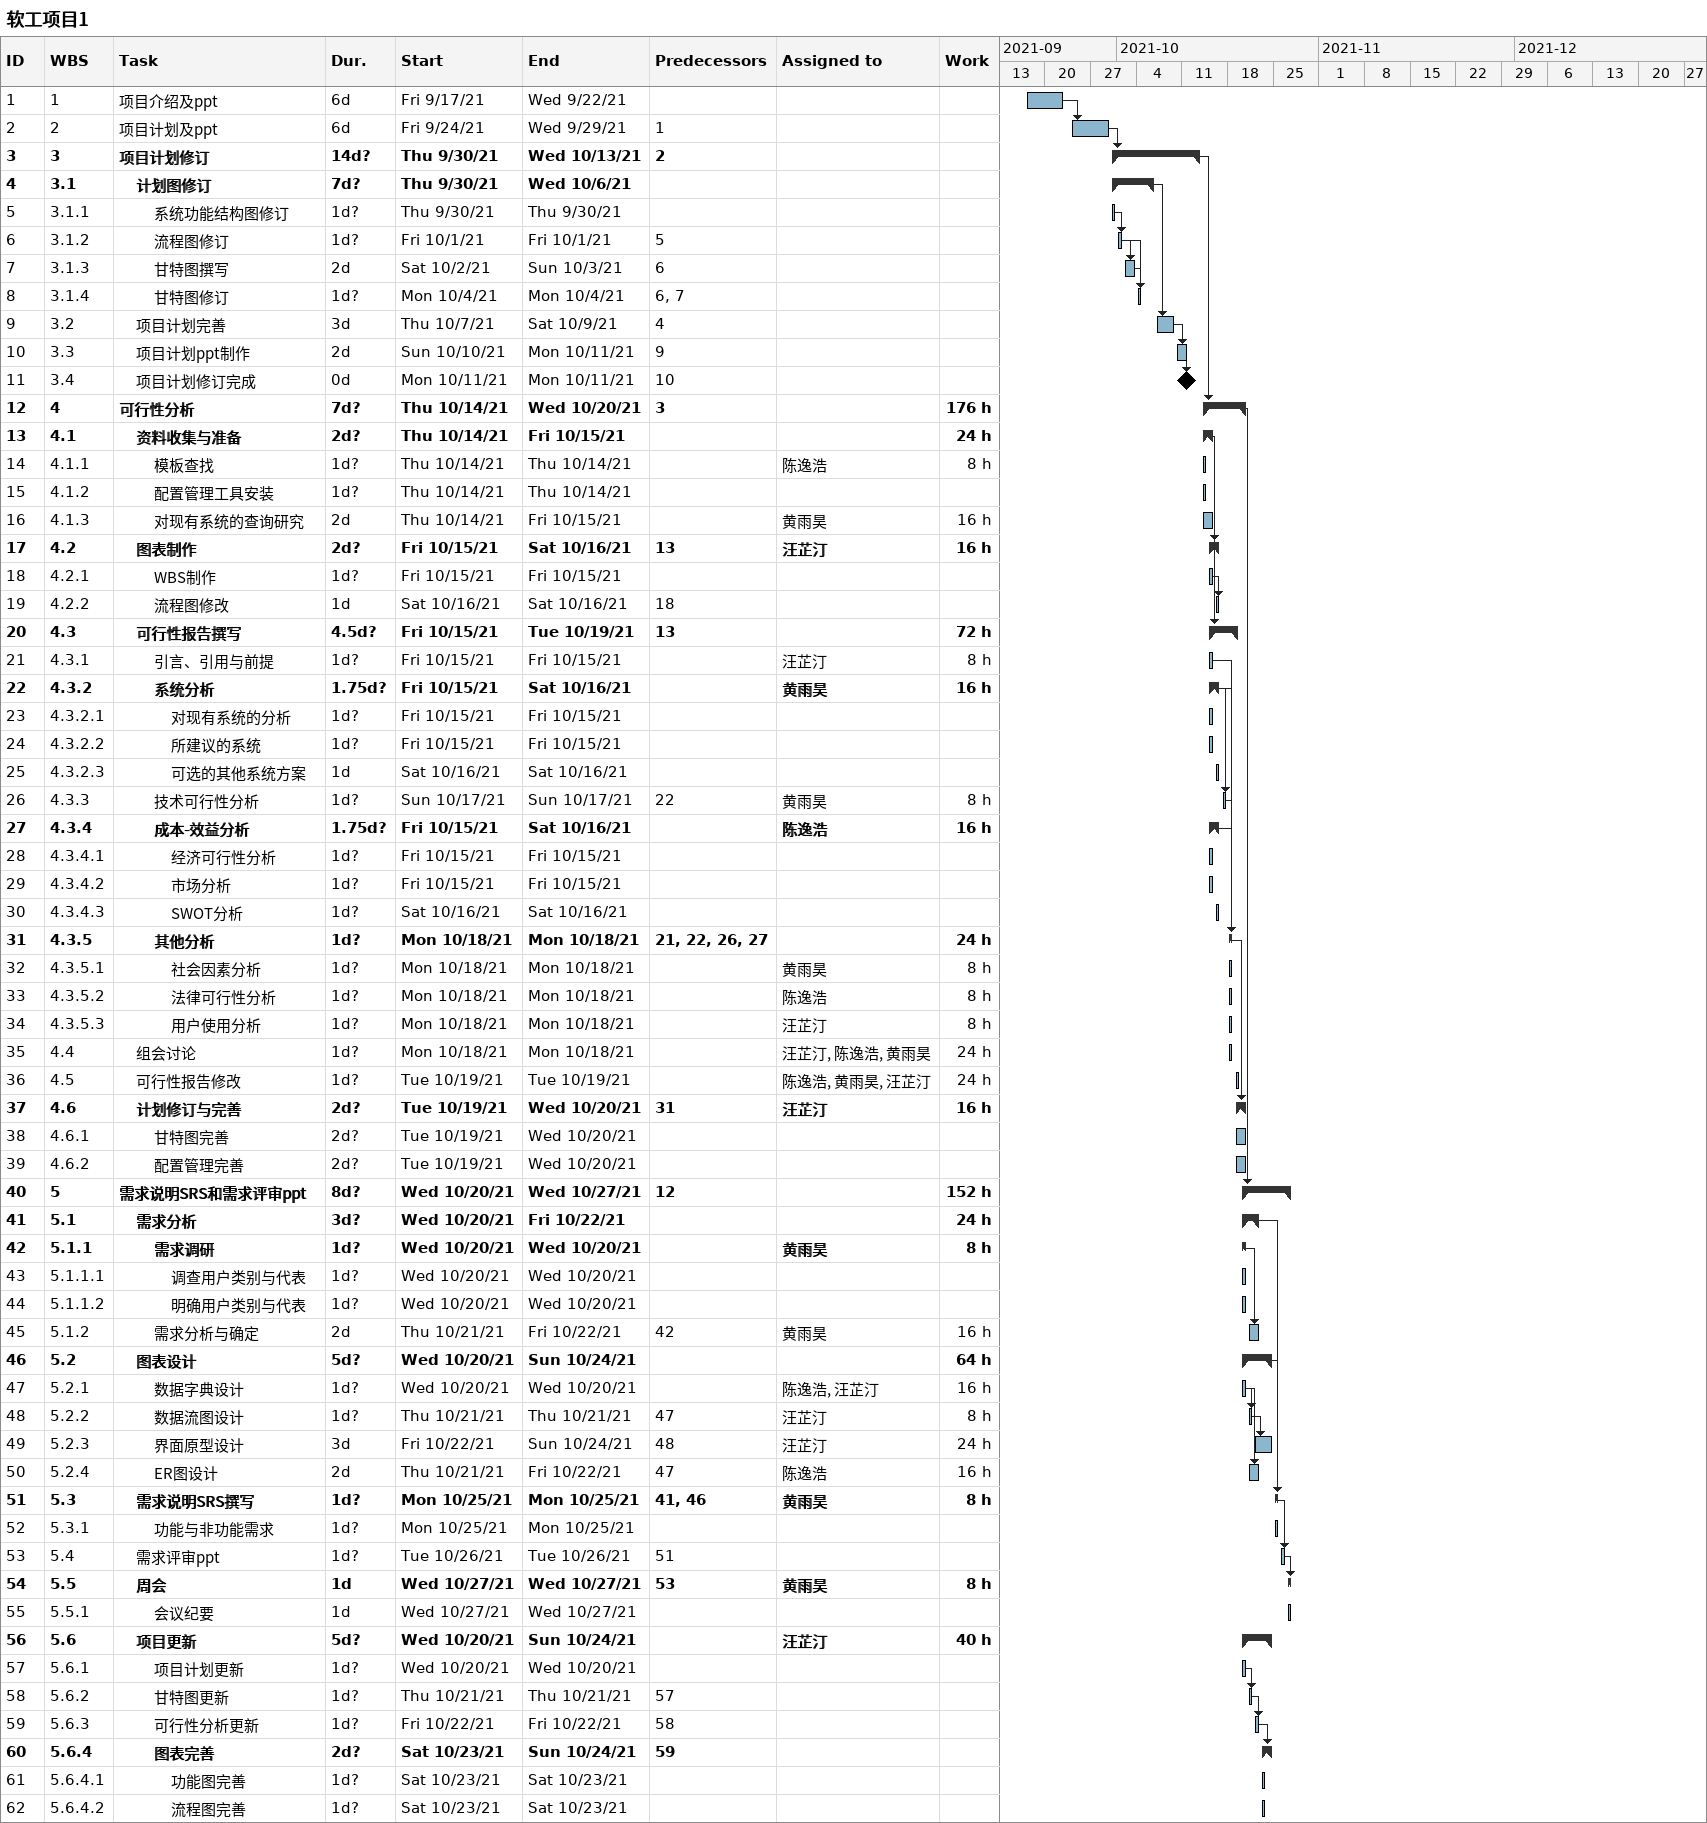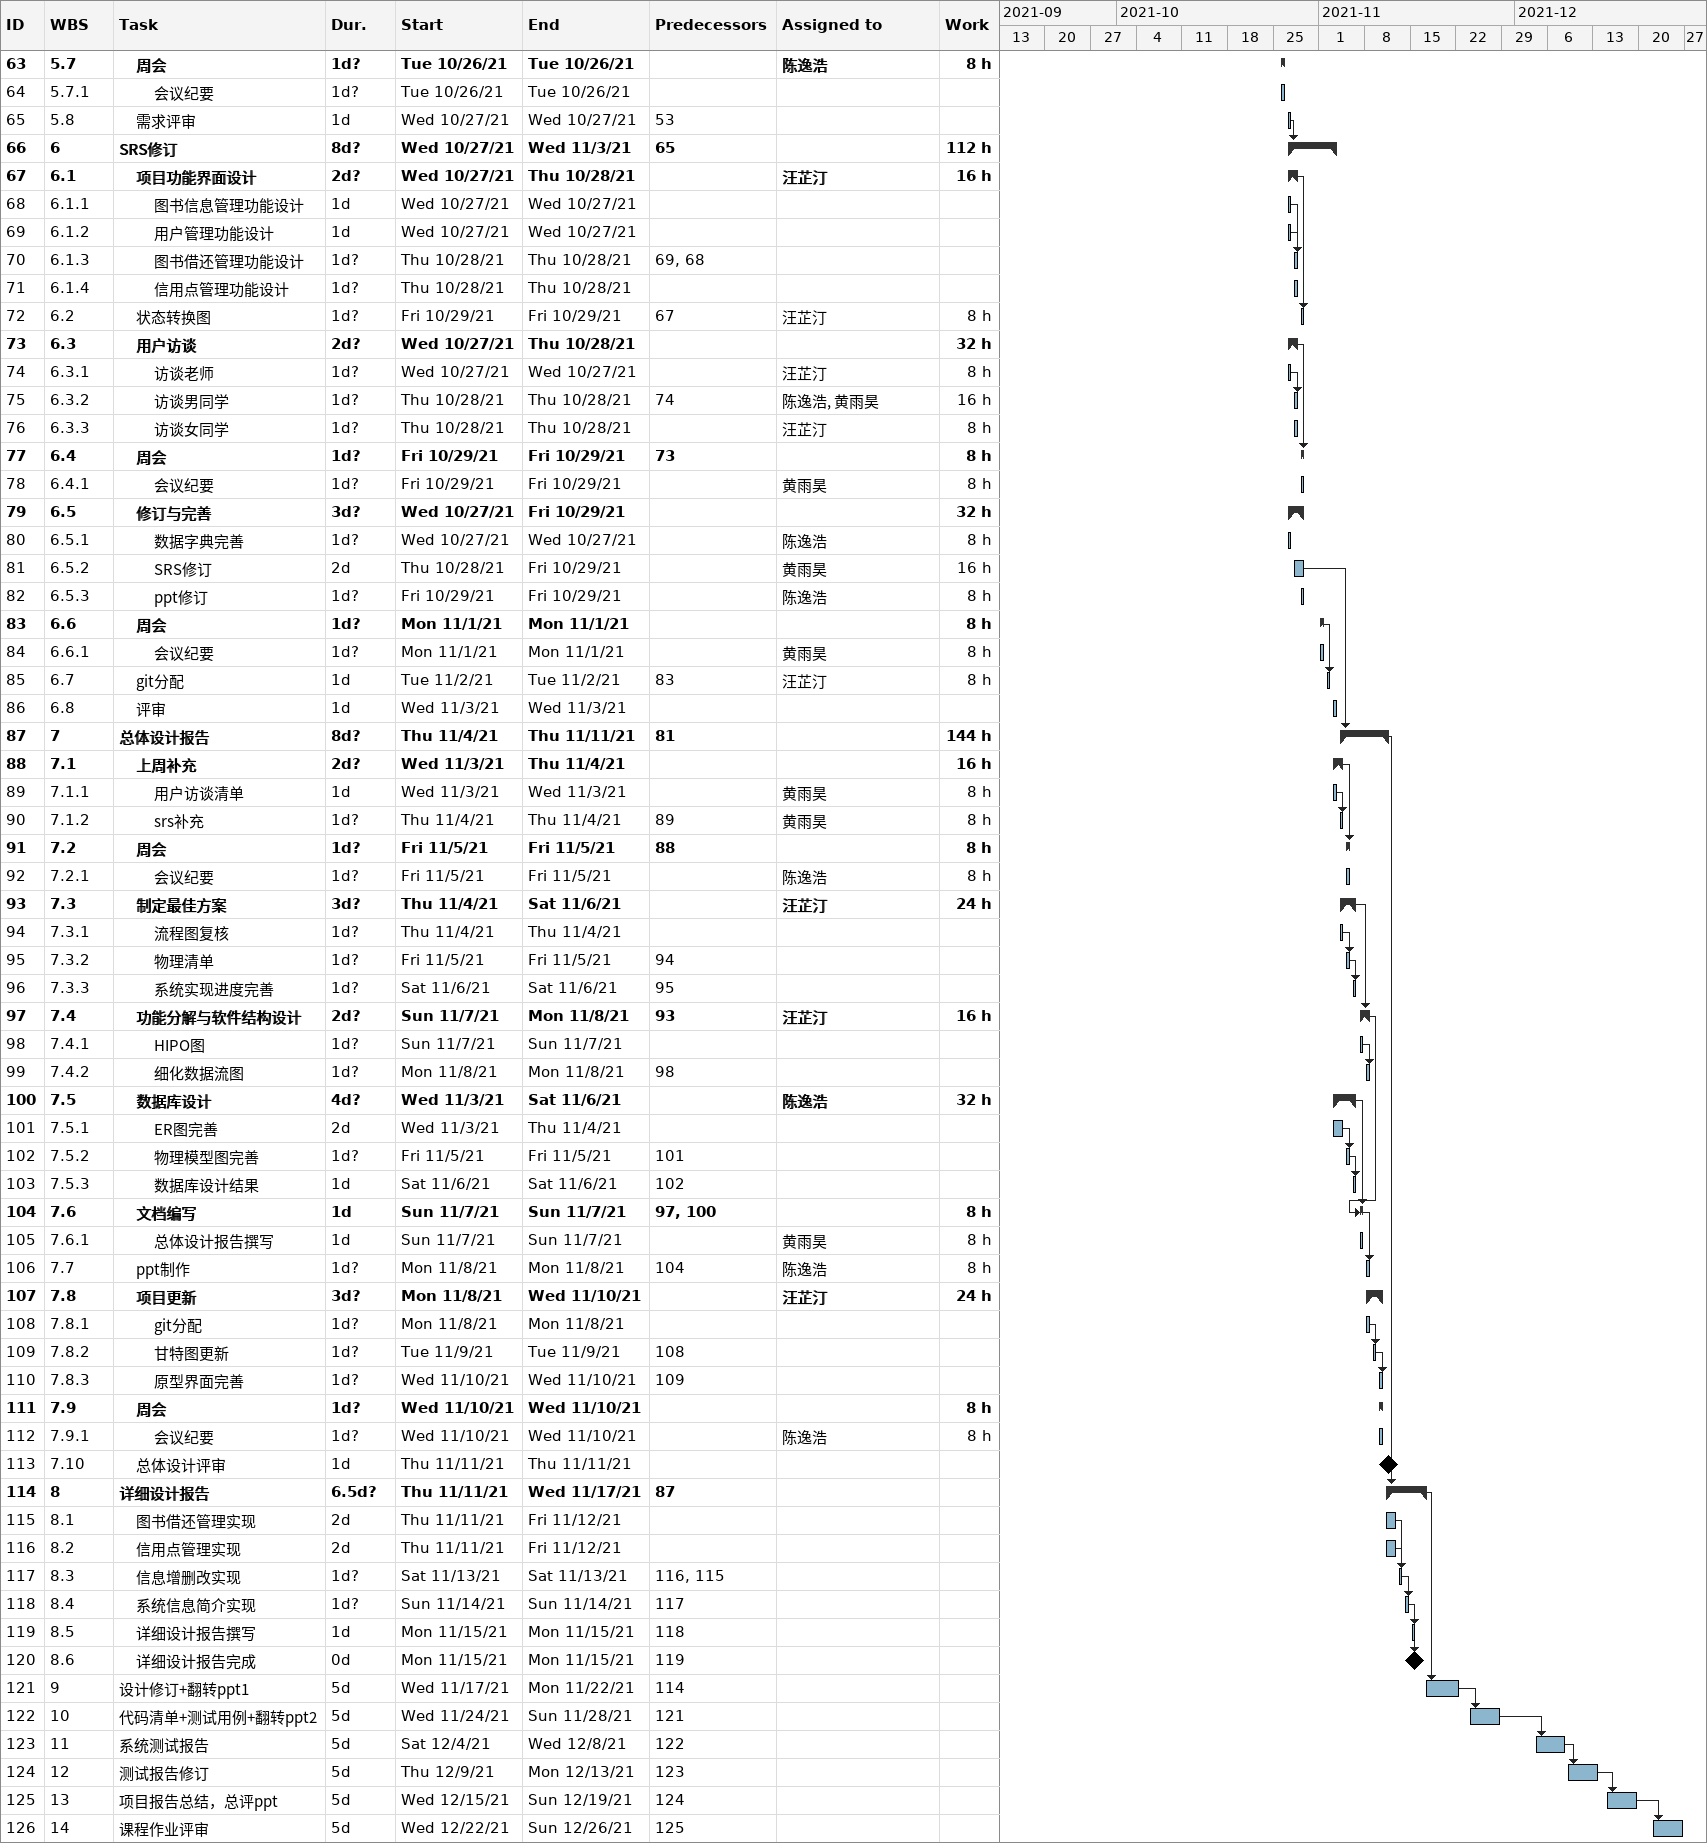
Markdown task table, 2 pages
软工项目1

| ID | WBS | Task | Duration | Start | Finish | Predecessors | Resources | Work (h) |
|---|---|---|---|---|---|---|---|---|
| 1 | 1 | 项目介绍及ppt | 6d | 2021-09-17 | 2021-09-22 |  |  |  |
| 2 | 2 | 项目计划及ppt | 6d | 2021-09-24 | 2021-09-29 | 1 |  |  |
| 3 | 3 | **项目计划修订** | 14d? | 2021-09-30 | 2021-10-13 | 2 |  |  |
| 4 | 3.1 | **计划图修订** | 7d? | 2021-09-30 | 2021-10-06 |  |  |  |
| 5 | 3.1.1 | 系统功能结构图修订 | 1d? | 2021-09-30 | 2021-09-30 |  |  |  |
| 6 | 3.1.2 | 流程图修订 | 1d? | 2021-10-01 | 2021-10-01 | 5 |  |  |
| 7 | 3.1.3 | 甘特图撰写 | 2d | 2021-10-02 | 2021-10-03 | 6 |  |  |
| 8 | 3.1.4 | 甘特图修订 | 1d? | 2021-10-04 | 2021-10-04 | 6, 7 |  |  |
| 9 | 3.2 | 项目计划完善 | 3d | 2021-10-07 | 2021-10-09 | 4 |  |  |
| 10 | 3.3 | 项目计划ppt制作 | 2d | 2021-10-10 | 2021-10-11 | 9 |  |  |
| 11 | 3.4 | 项目计划修订完成 | 0d | 2021-10-11 | 2021-10-11 | 10 |  |  |
| 12 | 4 | **可行性分析** | 7d? | 2021-10-14 | 2021-10-20 | 3 |  | 176 |
| 13 | 4.1 | **资料收集与准备** | 2d? | 2021-10-14 | 2021-10-15 |  |  | 24 |
| 14 | 4.1.1 | 模板查找 | 1d? | 2021-10-14 | 2021-10-14 |  | 陈逸浩 | 8 |
| 15 | 4.1.2 | 配置管理工具安装 | 1d? | 2021-10-14 | 2021-10-14 |  |  |  |
| 16 | 4.1.3 | 对现有系统的查询研究 | 2d | 2021-10-14 | 2021-10-15 |  | 黄雨昊 | 16 |
| 17 | 4.2 | **图表制作** | 2d? | 2021-10-15 | 2021-10-16 | 13 | 汪芷汀 | 16 |
| 18 | 4.2.1 | WBS制作 | 1d? | 2021-10-15 | 2021-10-15 |  |  |  |
| 19 | 4.2.2 | 流程图修改 | 1d | 2021-10-16 | 2021-10-16 | 18 |  |  |
| 20 | 4.3 | **可行性报告撰写** | 4.5d? | 2021-10-15 | 2021-10-19 | 13 |  | 72 |
| 21 | 4.3.1 | 引言、引用与前提 | 1d? | 2021-10-15 | 2021-10-15 |  | 汪芷汀 | 8 |
| 22 | 4.3.2 | **系统分析** | 1.75d? | 2021-10-15 | 2021-10-16 |  | 黄雨昊 | 16 |
| 23 | 4.3.2.1 | 对现有系统的分析 | 1d? | 2021-10-15 | 2021-10-15 |  |  |  |
| 24 | 4.3.2.2 | 所建议的系统 | 1d? | 2021-10-15 | 2021-10-15 |  |  |  |
| 25 | 4.3.2.3 | 可选的其他系统方案 | 1d | 2021-10-16 | 2021-10-16 |  |  |  |
| 26 | 4.3.3 | 技术可行性分析 | 1d? | 2021-10-17 | 2021-10-17 | 22 | 黄雨昊 | 8 |
| 27 | 4.3.4 | **成本-效益分析** | 1.75d? | 2021-10-15 | 2021-10-16 |  | 陈逸浩 | 16 |
| 28 | 4.3.4.1 | 经济可行性分析 | 1d? | 2021-10-15 | 2021-10-15 |  |  |  |
| 29 | 4.3.4.2 | 市场分析 | 1d? | 2021-10-15 | 2021-10-15 |  |  |  |
| 30 | 4.3.4.3 | SWOT分析 | 1d? | 2021-10-16 | 2021-10-16 |  |  |  |
| 31 | 4.3.5 | **其他分析** | 1d? | 2021-10-18 | 2021-10-18 | 21, 22, 26, 27 |  | 24 |
| 32 | 4.3.5.1 | 社会因素分析 | 1d? | 2021-10-18 | 2021-10-18 |  | 黄雨昊 | 8 |
| 33 | 4.3.5.2 | 法律可行性分析 | 1d? | 2021-10-18 | 2021-10-18 |  | 陈逸浩 | 8 |
| 34 | 4.3.5.3 | 用户使用分析 | 1d? | 2021-10-18 | 2021-10-18 |  | 汪芷汀 | 8 |
| 35 | 4.4 | 组会讨论 | 1d? | 2021-10-18 | 2021-10-18 |  | 汪芷汀, 陈逸浩, 黄雨昊 | 24 |
| 36 | 4.5 | 可行性报告修改 | 1d? | 2021-10-19 | 2021-10-19 |  | 陈逸浩, 黄雨昊, 汪芷汀 | 24 |
| 37 | 4.6 | **计划修订与完善** | 2d? | 2021-10-19 | 2021-10-20 | 31 | 汪芷汀 | 16 |
| 38 | 4.6.1 | 甘特图完善 | 2d? | 2021-10-19 | 2021-10-20 |  |  |  |
| 39 | 4.6.2 | 配置管理完善 | 2d? | 2021-10-19 | 2021-10-20 |  |  |  |
| 40 | 5 | **需求说明SRS和需求评审ppt** | 8d? | 2021-10-20 | 2021-10-27 | 12 |  | 152 |
| 41 | 5.1 | **需求分析** | 3d? | 2021-10-20 | 2021-10-22 |  |  | 24 |
| 42 | 5.1.1 | **需求调研** | 1d? | 2021-10-20 | 2021-10-20 |  | 黄雨昊 | 8 |
| 43 | 5.1.1.1 | 调查用户类别与代表 | 1d? | 2021-10-20 | 2021-10-20 |  |  |  |
| 44 | 5.1.1.2 | 明确用户类别与代表 | 1d? | 2021-10-20 | 2021-10-20 |  |  |  |
| 45 | 5.1.2 | 需求分析与确定 | 2d | 2021-10-21 | 2021-10-22 | 42 | 黄雨昊 | 16 |
| 46 | 5.2 | **图表设计** | 5d? | 2021-10-20 | 2021-10-24 |  |  | 64 |
| 47 | 5.2.1 | 数据字典设计 | 1d? | 2021-10-20 | 2021-10-20 |  | 陈逸浩, 汪芷汀 | 16 |
| 48 | 5.2.2 | 数据流图设计 | 1d? | 2021-10-21 | 2021-10-21 | 47 | 汪芷汀 | 8 |
| 49 | 5.2.3 | 界面原型设计 | 3d | 2021-10-22 | 2021-10-24 | 48 | 汪芷汀 | 24 |
| 50 | 5.2.4 | ER图设计 | 2d | 2021-10-21 | 2021-10-22 | 47 | 陈逸浩 | 16 |
| 51 | 5.3 | **需求说明SRS撰写** | 1d? | 2021-10-25 | 2021-10-25 | 41, 46 | 黄雨昊 | 8 |
| 52 | 5.3.1 | 功能与非功能需求 | 1d? | 2021-10-25 | 2021-10-25 |  |  |  |
| 53 | 5.4 | 需求评审ppt | 1d? | 2021-10-26 | 2021-10-26 | 51 |  |  |
| 54 | 5.5 | **周会** | 1d | 2021-10-27 | 2021-10-27 | 53 | 黄雨昊 | 8 |
| 55 | 5.5.1 | 会议纪要 | 1d | 2021-10-27 | 2021-10-27 |  |  |  |
| 56 | 5.6 | **项目更新** | 5d? | 2021-10-20 | 2021-10-24 |  | 汪芷汀 | 40 |
| 57 | 5.6.1 | 项目计划更新 | 1d? | 2021-10-20 | 2021-10-20 |  |  |  |
| 58 | 5.6.2 | 甘特图更新 | 1d? | 2021-10-21 | 2021-10-21 | 57 |  |  |
| 59 | 5.6.3 | 可行性分析更新 | 1d? | 2021-10-22 | 2021-10-22 | 58 |  |  |
| 60 | 5.6.4 | **图表完善** | 2d? | 2021-10-23 | 2021-10-24 | 59 |  |  |
| 61 | 5.6.4.1 | 功能图完善 | 1d? | 2021-10-23 | 2021-10-23 |  |  |  |
| 62 | 5.6.4.2 | 流程图完善 | 1d? | 2021-10-23 | 2021-10-23 |  |  |  |
| 63 | 5.7 | **周会** | 1d? | 2021-10-26 | 2021-10-26 |  | 陈逸浩 | 8 |
| 64 | 5.7.1 | 会议纪要 | 1d? | 2021-10-26 | 2021-10-26 |  |  |  |
| 65 | 5.8 | 需求评审 | 1d | 2021-10-27 | 2021-10-27 | 53 |  |  |
| 66 | 6 | **SRS修订** | 8d? | 2021-10-27 | 2021-11-03 | 65 |  | 112 |
| 67 | 6.1 | **项目功能界面设计** | 2d? | 2021-10-27 | 2021-10-28 |  | 汪芷汀 | 16 |
| 68 | 6.1.1 | 图书信息管理功能设计 | 1d | 2021-10-27 | 2021-10-27 |  |  |  |
| 69 | 6.1.2 | 用户管理功能设计 | 1d | 2021-10-27 | 2021-10-27 |  |  |  |
| 70 | 6.1.3 | 图书借还管理功能设计 | 1d? | 2021-10-28 | 2021-10-28 | 69, 68 |  |  |
| 71 | 6.1.4 | 信用点管理功能设计 | 1d? | 2021-10-28 | 2021-10-28 |  |  |  |
| 72 | 6.2 | 状态转换图 | 1d? | 2021-10-29 | 2021-10-29 | 67 | 汪芷汀 | 8 |
| 73 | 6.3 | **用户访谈** | 2d? | 2021-10-27 | 2021-10-28 |  |  | 32 |
| 74 | 6.3.1 | 访谈老师 | 1d? | 2021-10-27 | 2021-10-27 |  | 汪芷汀 | 8 |
| 75 | 6.3.2 | 访谈男同学 | 1d? | 2021-10-28 | 2021-10-28 | 74 | 陈逸浩, 黄雨昊 | 16 |
| 76 | 6.3.3 | 访谈女同学 | 1d? | 2021-10-28 | 2021-10-28 |  | 汪芷汀 | 8 |
| 77 | 6.4 | **周会** | 1d? | 2021-10-29 | 2021-10-29 | 73 |  | 8 |
| 78 | 6.4.1 | 会议纪要 | 1d? | 2021-10-29 | 2021-10-29 |  | 黄雨昊 | 8 |
| 79 | 6.5 | **修订与完善** | 3d? | 2021-10-27 | 2021-10-29 |  |  | 32 |
| 80 | 6.5.1 | 数据字典完善 | 1d? | 2021-10-27 | 2021-10-27 |  | 陈逸浩 | 8 |
| 81 | 6.5.2 | SRS修订 | 2d | 2021-10-28 | 2021-10-29 |  | 黄雨昊 | 16 |
| 82 | 6.5.3 | ppt修订 | 1d? | 2021-10-29 | 2021-10-29 |  | 陈逸浩 | 8 |
| 83 | 6.6 | **周会** | 1d? | 2021-11-01 | 2021-11-01 |  |  | 8 |
| 84 | 6.6.1 | 会议纪要 | 1d? | 2021-11-01 | 2021-11-01 |  | 黄雨昊 | 8 |
| 85 | 6.7 | git分配 | 1d | 2021-11-02 | 2021-11-02 | 83 | 汪芷汀 | 8 |
| 86 | 6.8 | 评审 | 1d | 2021-11-03 | 2021-11-03 |  |  |  |
| 87 | 7 | **总体设计报告** | 8d? | 2021-11-04 | 2021-11-11 | 81 |  | 144 |
| 88 | 7.1 | **上周补充** | 2d? | 2021-11-03 | 2021-11-04 |  |  | 16 |
| 89 | 7.1.1 | 用户访谈清单 | 1d | 2021-11-03 | 2021-11-03 |  | 黄雨昊 | 8 |
| 90 | 7.1.2 | srs补充 | 1d? | 2021-11-04 | 2021-11-04 | 89 | 黄雨昊 | 8 |
| 91 | 7.2 | **周会** | 1d? | 2021-11-05 | 2021-11-05 | 88 |  | 8 |
| 92 | 7.2.1 | 会议纪要 | 1d? | 2021-11-05 | 2021-11-05 |  | 陈逸浩 | 8 |
| 93 | 7.3 | **制定最佳方案** | 3d? | 2021-11-04 | 2021-11-06 |  | 汪芷汀 | 24 |
| 94 | 7.3.1 | 流程图复核 | 1d? | 2021-11-04 | 2021-11-04 |  |  |  |
| 95 | 7.3.2 | 物理清单 | 1d? | 2021-11-05 | 2021-11-05 | 94 |  |  |
| 96 | 7.3.3 | 系统实现进度完善 | 1d? | 2021-11-06 | 2021-11-06 | 95 |  |  |
| 97 | 7.4 | **功能分解与软件结构设计** | 2d? | 2021-11-07 | 2021-11-08 | 93 | 汪芷汀 | 16 |
| 98 | 7.4.1 | HIPO图 | 1d? | 2021-11-07 | 2021-11-07 |  |  |  |
| 99 | 7.4.2 | 细化数据流图 | 1d? | 2021-11-08 | 2021-11-08 | 98 |  |  |
| 100 | 7.5 | **数据库设计** | 4d? | 2021-11-03 | 2021-11-06 |  | 陈逸浩 | 32 |
| 101 | 7.5.1 | ER图完善 | 2d | 2021-11-03 | 2021-11-04 |  |  |  |
| 102 | 7.5.2 | 物理模型图完善 | 1d? | 2021-11-05 | 2021-11-05 | 101 |  |  |
| 103 | 7.5.3 | 数据库设计结果 | 1d | 2021-11-06 | 2021-11-06 | 102 |  |  |
| 104 | 7.6 | **文档编写** | 1d | 2021-11-07 | 2021-11-07 | 97, 100 |  | 8 |
| 105 | 7.6.1 | 总体设计报告撰写 | 1d | 2021-11-07 | 2021-11-07 |  | 黄雨昊 | 8 |
| 106 | 7.7 | ppt制作 | 1d? | 2021-11-08 | 2021-11-08 | 104 | 陈逸浩 | 8 |
| 107 | 7.8 | **项目更新** | 3d? | 2021-11-08 | 2021-11-10 |  | 汪芷汀 | 24 |
| 108 | 7.8.1 | git分配 | 1d? | 2021-11-08 | 2021-11-08 |  |  |  |
| 109 | 7.8.2 | 甘特图更新 | 1d? | 2021-11-09 | 2021-11-09 | 108 |  |  |
| 110 | 7.8.3 | 原型界面完善 | 1d? | 2021-11-10 | 2021-11-10 | 109 |  |  |
| 111 | 7.9 | **周会** | 1d? | 2021-11-10 | 2021-11-10 |  |  | 8 |
| 112 | 7.9.1 | 会议纪要 | 1d? | 2021-11-10 | 2021-11-10 |  | 陈逸浩 | 8 |
| 113 | 7.10 | 总体设计评审 | 1d | 2021-11-11 | 2021-11-11 |  |  |  |
| 114 | 8 | **详细设计报告** | 6.5d? | 2021-11-11 | 2021-11-17 | 87 |  |  |
| 115 | 8.1 | 图书借还管理实现 | 2d | 2021-11-11 | 2021-11-12 |  |  |  |
| 116 | 8.2 | 信用点管理实现 | 2d | 2021-11-11 | 2021-11-12 |  |  |  |
| 117 | 8.3 | 信息增删改实现 | 1d? | 2021-11-13 | 2021-11-13 | 116, 115 |  |  |
| 118 | 8.4 | 系统信息简介实现 | 1d? | 2021-11-14 | 2021-11-14 | 117 |  |  |
| 119 | 8.5 | 详细设计报告撰写 | 1d | 2021-11-15 | 2021-11-15 | 118 |  |  |
| 120 | 8.6 | 详细设计报告完成 | 0d | 2021-11-15 | 2021-11-15 | 119 |  |  |
| 121 | 9 | 设计修订+翻转ppt1 | 5d | 2021-11-17 | 2021-11-22 | 114 |  |  |
| 122 | 10 | 代码清单+测试用例+翻转ppt2 | 5d | 2021-11-24 | 2021-11-28 | 121 |  |  |
| 123 | 11 | 系统测试报告 | 5d | 2021-12-04 | 2021-12-08 | 122 |  |  |
| 124 | 12 | 测试报告修订 | 5d | 2021-12-09 | 2021-12-13 | 123 |  |  |
| 125 | 13 | 项目报告总结，总评ppt | 5d | 2021-12-15 | 2021-12-19 | 124 |  |  |
| 126 | 14 | 课程作业评审 | 5d | 2021-12-22 | 2021-12-26 | 125 |  |  |
